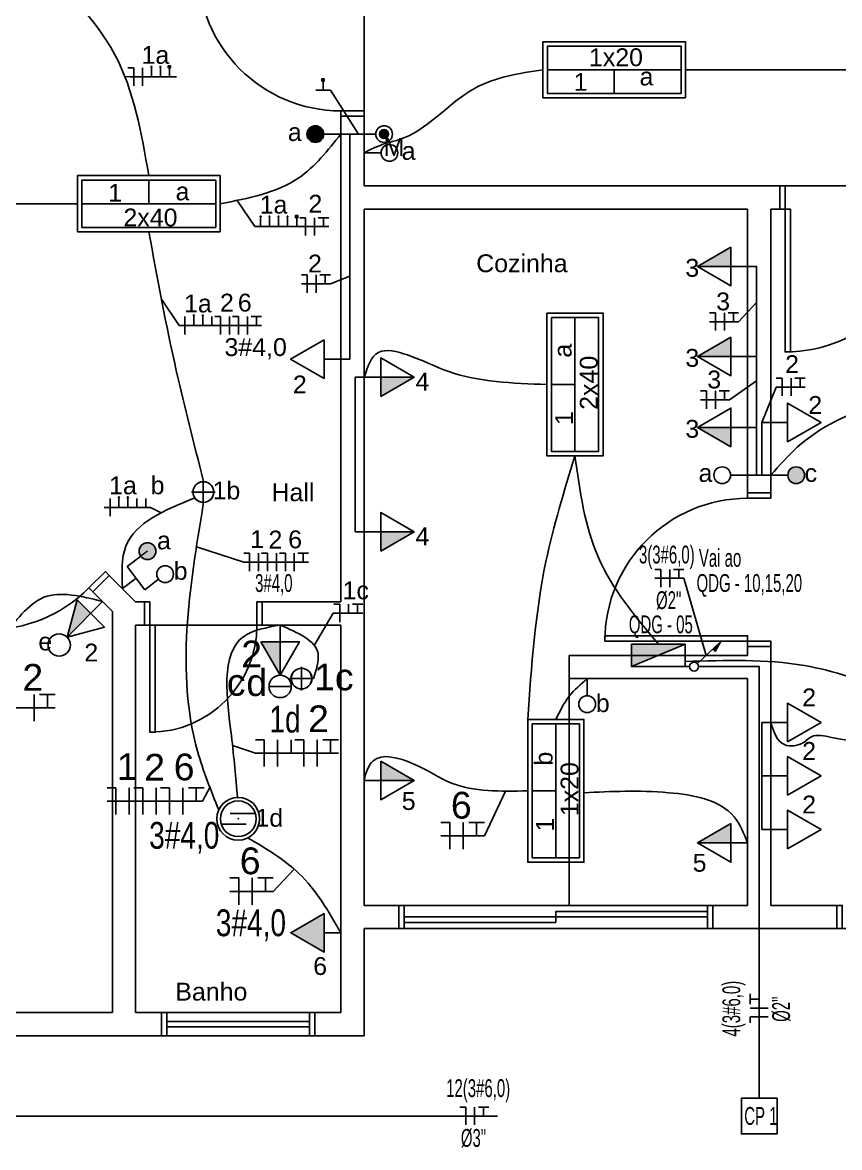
# Model space of a CAD drawing. Extents: x -115 to 23, y 4 to 69.
# Drawn here: x -108.08 to -103.5, y 24.37 to 30.67 of the extents above; entities that cross this region are included whole.
import ezdxf
from ezdxf.enums import TextEntityAlignment as Align

# ---------------------------------------------------------------- set-up
doc = ezdxf.new("R2010")
doc.units = 0
doc.header["$MEASUREMENT"] = 0
doc.linetypes.add('HIDDEN2', pattern=[4.7625, 3.175, -1.5875])
doc.layers.get('0').update_dxf_attribs({"linetype": 'CONTINUOUS'})
for name, color, linetype in [('BASE', 8, 'CONTINUOUS'), ('Chamada', 3, 'CONTINUOUS'), ('E_LUMINO', 160, 'CONTINUOUS'), ('Elétrico', 5, 'CONTINUOUS'), ('Texto - Elétrica', 3, 'CONTINUOUS'), ('texto - elétrico', 3, 'CONTINUOUS')]:
    doc.layers.add(name, color=color, linetype=linetype)
doc.styles.add('ARIAL', font='arial.ttf')

# ---------------------------------------------------------------- blocks, each defined once
blk = doc.blocks.new('A$C3E3F6338')
for p, q in [((-0.0172, -0.0409), (-0.158, -0.0409)), ((-0.0672, -0.1009), (-0.208, -0.1009))]:
    blk.add_line(p, q)
for radius in [0.12, 0.1]:
    blk.add_circle((-0.1126, -0.0709), radius)
at = {"linetype": 'Continuous'}
blk.add_point((-0.1126, -0.0709), dxfattribs=at)

msp = doc.modelspace()

# ---------------------------------------------------------------- hatches: boundary and pattern name
at = {"layer": 'Elétrico'}
for points in [[(-107.2528, 30.4326), (-107.2653, 30.4326), (-107.2653, 30.4201), (-107.2528, 30.4201)], [(-106.3912, 30.3462), (-106.3912, 30.3587), (-106.4037, 30.3587), (-106.4037, 30.3462)], [(-106.0306, 30.0498, 1), (-106.0806, 30.0498, 1)], [(-106.5392, 29.5815), (-106.5392, 29.594), (-106.5517, 29.594), (-106.5517, 29.5815)], [(-104.2995, 29.3088), (-104.112, 29.3088), (-104.112, 29.4171)], [(-104.2995, 28.8044), (-104.112, 28.8044), (-104.112, 28.9126)], [(-105.887, 28.6878), (-106.0745, 28.6878), (-106.0745, 28.5795)], [(-104.112, 28.2989), (-104.112, 28.4071), (-104.2995, 28.4071)], [(-103.7928, 28.1391, 1), (-103.6991, 28.1391, 1)], [(-105.887, 27.8212), (-106.0745, 27.8212), (-106.0745, 27.713)], [(-107.8323, 27.2322), (-107.6997, 27.3648), (-107.7763, 27.4413)], [(-106.6382, 27.0185), (-106.6382, 27.206), (-106.7465, 27.206)], [(-104.3683, 27.1923), (-104.6683, 27.1923), (-104.6683, 27.0673)], [(-104.3683, 27.1923), (-104.6683, 27.1923), (-104.6683, 27.0673)], [(-104.2009, 27.1517), (-104.1705, 27.205), (-104.2133, 27.1651)], [(-105.887, 26.4298), (-106.0745, 26.538), (-106.0745, 26.4298)], [(-104.2995, 26.0798), (-104.112, 26.0798), (-104.112, 26.188)]]:
    msp.add_hatch(color=256, dxfattribs=at).paths.add_polyline_path(points)
at = {"layer": 'Elétrico', "linetype": 'Continuous', "lineweight": -2}
for points in [[(-106.4409, 30.0966), (-106.4409, 30.0498), (-106.4878, 30.0498), (-106.4874, 30.057), (-106.4833, 30.0697), (-106.4788, 30.0776), (-106.4735, 30.0836), (-106.4657, 30.0896), (-106.4559, 30.0942), (-106.4462, 30.0964), (-106.4409, 30.0963)], [(-106.4409, 30.0966), (-106.4409, 30.0498), (-106.394, 30.0498), (-106.3944, 30.057), (-106.3985, 30.0697), (-106.403, 30.0776), (-106.4083, 30.0836), (-106.4162, 30.0896), (-106.4259, 30.0942), (-106.4357, 30.0964), (-106.4409, 30.0963)], [(-106.4409, 30.0029), (-106.4409, 30.0498), (-106.4878, 30.0498), (-106.4874, 30.0425), (-106.4833, 30.0298), (-106.4788, 30.0219), (-106.4735, 30.0159), (-106.4657, 30.0099), (-106.4559, 30.0053), (-106.4462, 30.0032), (-106.4409, 30.0033)], [(-106.4409, 30.0029), (-106.4409, 30.0498), (-106.394, 30.0498), (-106.3944, 30.0425), (-106.3985, 30.0298), (-106.403, 30.0219), (-106.4083, 30.0159), (-106.4162, 30.0099), (-106.4259, 30.0053), (-106.4357, 30.0032), (-106.4409, 30.0033)], [(-107.3444, 27.7424), (-107.347, 27.7455), (-107.3499, 27.7484), (-107.353, 27.7511), (-107.3564, 27.7534), (-107.3599, 27.7555), (-107.3636, 27.7572), (-107.3674, 27.7586), (-107.3714, 27.7597), (-107.3754, 27.7604), (-107.3795, 27.7607), (-107.3836, 27.7607), (-107.3876, 27.7604), (-107.3917, 27.7597), (-107.3956, 27.7586), (-107.3995, 27.7572), (-107.4032, 27.7555), (-107.4067, 27.7535), (-107.4101, 27.7511), (-107.4132, 27.7485), (-107.4161, 27.7456), (-107.4187, 27.7425), (-107.4211, 27.7392), (-107.4231, 27.7356), (-107.4249, 27.7319), (-107.4263, 27.7281), (-107.4273, 27.7241), (-107.428, 27.7201), (-107.4284, 27.716), (-107.4284, 27.712), (-107.4281, 27.7079), (-107.4274, 27.7039), (-107.4263, 27.6999), (-107.4249, 27.6961), (-107.4232, 27.6923), (-107.4212, 27.6888), (-107.4188, 27.6855), (-107.3816, 27.7139)], [(-107.4188, 27.6854), (-107.4162, 27.6823), (-107.4133, 27.6794), (-107.4102, 27.6768), (-107.4068, 27.6744), (-107.4033, 27.6724), (-107.3996, 27.6706), (-107.3958, 27.6692), (-107.3918, 27.6682), (-107.3878, 27.6675), (-107.3837, 27.6671), (-107.3796, 27.6671), (-107.3756, 27.6674), (-107.3715, 27.6681), (-107.3676, 27.6692), (-107.3637, 27.6706), (-107.36, 27.6723), (-107.3565, 27.6743), (-107.3531, 27.6767), (-107.35, 27.6793), (-107.3471, 27.6822), (-107.3445, 27.6853), (-107.3421, 27.6887), (-107.3401, 27.6922), (-107.3383, 27.6959), (-107.3369, 27.6997), (-107.3359, 27.7037), (-107.3352, 27.7077), (-107.3348, 27.7118), (-107.3348, 27.7159), (-107.3351, 27.72), (-107.3358, 27.724), (-107.3369, 27.7279), (-107.3383, 27.7318), (-107.34, 27.7355), (-107.342, 27.739), (-107.3444, 27.7424), (-107.3816, 27.7139)]]:
    msp.add_hatch(color=256, dxfattribs=at).paths.add_polyline_path(points)
at = {"layer": 'Elétrico'}
h = msp.add_hatch(color=256, dxfattribs=at)
h.paths.add_polyline_path([(-106.3915, 25.685), (-106.579, 25.5767), (-106.4404, 25.4967), (-106.3915, 25.4967)])
h.paths.add_polyline_path([(-106.3915, 25.4967), (-106.4404, 25.4967), (-106.3915, 25.4685)])

# ---------------------------------------------------------------- linework, layer by layer
at = {"layer": 'BASE'}
for p, q in [((-106.1683, 31.0098), (-106.1683, 30.1498)), ((-106.2982, 27.4297), (-106.2982, 30.1498)), ((-106.2982, 30.1498), (-106.1683, 30.1498)), ((-106.1683, 29.7598), (-106.1683, 30.1498)), ((-106.1683, 29.7598), (-103.8383, 29.7598)), ((-103.8383, 29.6297), (-103.8383, 29.7598)), ((-102.9783, 29.7598), (-103.8383, 29.7598)), ((-106.1683, 29.6297), (-104.0183, 29.6297)), ((-106.1683, 25.7297), (-106.1683, 29.6297)), ((-104.0183, 29.6297), (-104.0183, 28.0397)), ((-103.8883, 29.6297), (-103.8383, 29.6297)), ((-103.8883, 28.0397), (-103.8883, 29.6297)), ((-104.0183, 28.0397), (-103.8883, 28.0397)), ((-107.6886, 27.4863), (-107.5967, 27.5782)), ((-107.4482, 27.4297), (-107.5967, 27.5782)), ((-107.5782, 27.3759), (-107.6886, 27.4863)), ((-107.4482, 27.4297), (-107.3982, 27.4297)), ((-107.3982, 27.2997), (-107.3982, 27.4297)), ((-106.7382, 27.4297), (-106.2982, 27.4297)), ((-106.7382, 27.2997), (-106.7382, 27.4297)), ((-107.5782, 25.1297), (-107.5782, 27.3759)), ((-107.4482, 25.1297), (-107.4482, 27.2997)), ((-107.4482, 27.2997), (-107.3982, 27.2997)), ((-106.7382, 27.2997), (-107.3982, 27.2997)), ((-106.7382, 27.2997), (-106.2982, 27.2997)), ((-106.2982, 25.1297), (-106.2982, 27.2997)), ((-104.0183, 27.1797), (-104.0183, 27.1297)), ((-104.0183, 27.1797), (-103.8883, 27.1797)), ((-103.8883, 25.7297), (-103.8883, 27.1797)), ((-104.0183, 27.1297), (-105.0183, 27.1297)), ((-105.0183, 26.9997), (-105.0183, 27.1297)), ((-104.0183, 26.9997), (-105.0183, 26.9997)), ((-105.0183, 26.9997), (-105.0183, 25.7297)), ((-104.0183, 25.7297), (-104.0183, 26.9997)), ((-106.1683, 25.7297), (-105.9733, 25.7297)), ((-105.9733, 25.7297), (-105.9733, 25.5997)), ((-104.2133, 25.7297), (-104.0183, 25.7297)), ((-104.2133, 25.7297), (-104.2133, 25.5997)), ((-103.8883, 25.7297), (-103.5183, 25.7297)), ((-103.5183, 25.7297), (-103.5183, 25.5997)), ((-106.1683, 24.9997), (-106.1683, 25.5997)), ((-106.1683, 25.5997), (-105.9733, 25.5997)), ((-104.2133, 25.5997), (-103.5183, 25.5997)), ((-103.5183, 25.5997), (-101.6583, 25.5997)), ((-108.3107, 25.1297), (-107.5782, 25.1297)), ((-107.3033, 25.1297), (-107.4482, 25.1297)), ((-107.3033, 25.1297), (-107.3033, 24.9997)), ((-106.2982, 25.1297), (-106.4433, 25.1297)), ((-106.4433, 25.1297), (-106.4433, 24.9997)), ((-107.3033, 24.9997), (-108.3107, 24.9997)), ((-106.1683, 24.9997), (-106.4433, 24.9997))]:
    msp.add_line(p, q, dxfattribs=at)
at = {"layer": 'BASE', "linetype": 'Continuous'}
for p, q in [((-104.2433, 25.7297), (-105.9433, 25.7297)), ((-104.2433, 25.5997), (-105.9433, 25.5997)), ((-106.4732, 25.1297), (-107.2732, 25.1297)), ((-106.4732, 24.9997), (-107.2732, 24.9997))]:
    msp.add_line(p, q, dxfattribs=at)
for points in [[(-106.2982, 30.1498), (-106.2982, 30.1797), (-106.1683, 30.1797), (-106.1683, 30.1498)], [(-103.8383, 29.7598), (-103.8083, 29.7598), (-103.8083, 29.6297), (-103.8383, 29.6297)], [(-104.0183, 28.0397), (-104.0183, 28.0098), (-103.8883, 28.0098), (-103.8883, 28.0397)], [(-107.6886, 27.4863), (-107.7098, 27.5075), (-107.6179, 27.5994), (-107.5967, 27.5782)], [(-107.3982, 27.4297), (-107.3683, 27.4297), (-107.3683, 27.2997), (-107.3982, 27.2997)], [(-106.7382, 27.2997), (-106.7683, 27.2997), (-106.7683, 27.4297), (-106.7382, 27.4297)], [(-103.8883, 27.1797), (-103.8883, 27.2098), (-104.0183, 27.2098), (-104.0183, 27.1797)], [(-105.9733, 25.7297), (-105.9433, 25.7297), (-105.9433, 25.5997), (-105.9733, 25.5997)], [(-104.2133, 25.5997), (-104.2433, 25.5997), (-104.2433, 25.7297), (-104.2133, 25.7297)], [(-103.5183, 25.5997), (-103.4883, 25.5997), (-103.4883, 25.7297), (-103.5183, 25.7297)], [(-107.3033, 25.1297), (-107.2732, 25.1297), (-107.2732, 24.9997), (-107.3033, 24.9997)], [(-106.4433, 24.9997), (-106.4732, 24.9997), (-106.4732, 25.1297), (-106.4433, 25.1297)]]:
    msp.add_lwpolyline(points, dxfattribs=at)
for points in [[(-103.8083, 29.6297), (-103.7783, 29.6297), (-103.7783, 28.8297), (-103.8083, 28.8297), (-103.8083, 29.6297)], [(-107.3683, 27.2997), (-107.3382, 27.2997), (-107.3382, 26.6997), (-107.3683, 26.6997), (-107.3683, 27.2997)], [(-104.0183, 27.2098), (-104.0183, 27.2397), (-104.8183, 27.2397), (-104.8183, 27.2098), (-104.0183, 27.2098)], [(-105.0933, 25.6347), (-105.9433, 25.6347), (-105.9433, 25.6647), (-105.0933, 25.6647), (-105.0933, 25.6347)], [(-104.2433, 25.6647), (-105.0933, 25.6647), (-105.0933, 25.6948), (-104.2433, 25.6948), (-104.2433, 25.6647)], [(-106.4732, 25.0797), (-107.2732, 25.0797), (-107.2732, 25.0497), (-106.4732, 25.0497), (-106.4732, 25.0797)]]:
    msp.add_lwpolyline(points, close=True, dxfattribs=at)
for centre, radius, start, end in [((-106.2982, 30.9797), 0.8, 180, 270), ((-103.8083, 29.6297), 0.8, 270, 0), ((-104.0183, 27.2098), 0.8, 90, 180), ((-108.2755, 28.0732), 0.8, 225, 315), ((-107.3683, 27.2997), 0.6, 270, 360)]:
    msp.add_arc(centre, radius, start, end, dxfattribs=at)
at = {"layer": 'Chamada'}
for p, q in [((-107.4786, 30.3701), (-107.5087, 30.3723)), ((-106.3568, 30.2962), (-106.1982, 30.0501)), ((-106.7809, 29.5315), (-106.8792, 29.6783)), ((-106.3568, 29.2107), (-106.2482, 29.2538)), ((-107.205, 28.9778), (-107.3034, 29.1246)), ((-104.0692, 28.9987), (-103.9683, 29.1062)), ((-104.1192, 28.5612), (-103.9683, 28.6686)), ((-103.8574, 28.6331), (-103.9383, 28.4347)), ((-107.3652, 27.9591), (-107.3058, 27.9281)), ((-106.8425, 27.6517), (-107.1076, 27.737)), ((-104.3751, 27.5617), (-104.2512, 27.1297)), ((-106.3409, 27.3661), (-106.4474, 27.186)), ((-106.7773, 26.5828), (-106.9052, 26.6255)), ((-107.0728, 26.313), (-107.0324, 26.3902)), ((-105.4936, 26.1198), (-105.3756, 26.3696)), ((-106.6766, 25.8082), (-106.5594, 25.933))]:
    msp.add_line(p, q, dxfattribs=at)
at = {"layer": 'Chamada', "linetype": 'Continuous'}
for p, q in [((-107.4786, 30.3701), (-107.2187, 30.3701)), ((-106.4381, 30.2962), (-106.3568, 30.2962)), ((-106.7809, 29.5315), (-106.3663, 29.5315)), ((-106.5193, 29.2107), (-106.3568, 29.2107)), ((-104.2317, 28.9987), (-104.0692, 28.9987)), ((-107.205, 28.9778), (-106.7425, 28.9778)), ((-103.8574, 28.6331), (-103.6949, 28.6331)), ((-104.2817, 28.5612), (-104.1192, 28.5612)), ((-107.6251, 27.9591), (-107.3652, 27.9591)), ((-106.8425, 27.6517), (-106.48, 27.6517)), ((-104.3751, 27.5617), (-104.5376, 27.5617)), ((-106.3409, 27.3661), (-106.1752, 27.3661)), ((-108.2924, 26.8358), (-107.8986, 26.8358)), ((-106.7773, 26.5828), (-106.3117, 26.5828)), ((-107.6085, 26.313), (-107.0728, 26.313)), ((-105.7373, 26.1198), (-105.4936, 26.1198)), ((-106.9204, 25.8082), (-106.6766, 25.8082))]:
    msp.add_line(p, q, dxfattribs=at)
at = {"layer": 'E_LUMINO'}
for p, q in [((-107.0689, 27.9779), (-107.0689, 28.1116)), ((-107.0689, 27.9779), (-107.0689, 28.1116)), ((-107.0021, 28.0448), (-107.1357, 28.0448)), ((-106.5189, 26.9329), (-106.5189, 27.0666)), ((-106.5189, 26.9329), (-106.5189, 27.0666)), ((-106.4521, 26.9997), (-106.5857, 26.9997))]:
    msp.add_line(p, q, dxfattribs=at)
for points in [[(-104.3658, 30.2523), (-105.1658, 30.2523), (-105.1658, 30.5673), (-104.3658, 30.5673)], [(-104.3908, 30.2773), (-105.1408, 30.2773), (-105.1408, 30.5423), (-104.3908, 30.5423)], [(-106.9745, 29.8173), (-107.7745, 29.8173), (-107.7745, 29.5023), (-106.9745, 29.5023)], [(-106.9995, 29.7923), (-107.7495, 29.7923), (-107.7495, 29.5273), (-106.9995, 29.5273)], [(-105.1433, 29.0473), (-105.1433, 28.2473), (-104.8283, 28.2473), (-104.8283, 29.0473)], [(-105.1183, 29.0223), (-105.1183, 28.2723), (-104.8533, 28.2723), (-104.8533, 29.0223)], [(-105.2508, 26.771), (-105.2508, 25.971), (-104.9358, 25.971), (-104.9358, 26.771)], [(-105.2258, 26.746), (-105.2258, 25.996), (-104.9608, 25.996), (-104.9608, 26.746)]]:
    msp.add_lwpolyline(points, close=True, dxfattribs=at)
for points in [[(-104.3908, 30.4098), (-104.7658, 30.4098), (-104.7658, 30.2773), (-104.7658, 30.4098), (-105.1408, 30.4098)], [(-106.9995, 29.6598), (-107.3745, 29.6598), (-107.3745, 29.7923), (-107.3745, 29.6598), (-107.7495, 29.6598)], [(-104.9858, 29.0223), (-104.9858, 28.6473), (-105.1183, 28.6473), (-104.9858, 28.6473), (-104.9858, 28.2723)], [(-105.0933, 26.746), (-105.0933, 26.371), (-105.2258, 26.371), (-105.0933, 26.371), (-105.0933, 25.996)]]:
    msp.add_lwpolyline(points, dxfattribs=at)
for centre in [(-107.0689, 28.0448), (-107.0682, 28.0448), (-106.5189, 26.9997), (-106.5182, 26.9997)]:
    msp.add_circle(centre, 0.058, dxfattribs=at)
at = {"layer": 'Elétrico', "linetype": 'Continuous'}
for p, q in [((-107.459, 30.4201), (-107.4923, 30.4201)), ((-107.459, 30.3201), (-107.459, 30.4201)), ((-107.409, 30.3201), (-107.409, 30.4201)), ((-107.359, 30.3701), (-107.359, 30.4201)), ((-107.309, 30.3701), (-107.309, 30.4201)), ((-107.259, 30.37), (-107.259, 30.4201)), ((-106.3974, 30.2962), (-106.3974, 30.3462)), ((-106.7475, 29.5315), (-106.7475, 29.5816)), ((-106.6975, 29.5315), (-106.6975, 29.5815)), ((-106.6475, 29.5315), (-106.6475, 29.5816)), ((-106.5975, 29.5315), (-106.5975, 29.5815)), ((-106.5454, 29.5315), (-106.5454, 29.5815)), ((-106.4954, 29.5815), (-106.5288, 29.5815)), ((-106.4954, 29.4815), (-106.4954, 29.5815)), ((-106.4454, 29.4815), (-106.4454, 29.5815)), ((-106.3663, 29.5815), (-106.4246, 29.5815)), ((-106.3954, 29.5315), (-106.3954, 29.5815)), ((-104.2995, 29.3088), (-104.0183, 29.3088)), ((-106.486, 29.2607), (-106.5193, 29.2607)), ((-106.486, 29.1607), (-106.486, 29.2607)), ((-106.436, 29.1607), (-106.436, 29.2607)), ((-106.3568, 29.2607), (-106.4151, 29.2607)), ((-106.386, 29.2107), (-106.386, 29.2607)), ((-104.1983, 29.0487), (-104.2317, 29.0487)), ((-104.1983, 28.9487), (-104.1983, 29.0487)), ((-104.1483, 28.9487), (-104.1483, 29.0487)), ((-104.0692, 29.0487), (-104.1275, 29.0487)), ((-104.0983, 28.9987), (-104.0983, 29.0487)), ((-107.1717, 28.9278), (-107.1717, 29.0278)), ((-107.1217, 28.9778), (-107.1217, 29.0278)), ((-107.0717, 28.9778), (-107.0717, 29.0278)), ((-107.0217, 28.9778), (-107.0217, 29.0278)), ((-106.9717, 29.0278), (-107.005, 29.0278)), ((-106.9717, 28.9278), (-106.9717, 29.0278)), ((-106.9217, 28.9278), (-106.9217, 29.0278)), ((-106.8717, 29.0278), (-106.905, 29.0278)), ((-106.8717, 28.9278), (-106.8717, 29.0278)), ((-106.8217, 28.9278), (-106.8217, 29.0278)), ((-106.7425, 29.0278), (-106.8009, 29.0278)), ((-106.7717, 28.9778), (-106.7717, 29.0278)), ((-104.2995, 28.8044), (-104.0183, 28.8044)), ((-106.392, 28.7898), (-106.2982, 28.7898)), ((-105.887, 28.6878), (-106.1683, 28.6878)), ((-103.8241, 28.6831), (-103.8574, 28.6831)), ((-103.8241, 28.5831), (-103.8241, 28.6831)), ((-103.7741, 28.5831), (-103.7741, 28.6831)), ((-103.6949, 28.6831), (-103.7532, 28.6831)), ((-103.7241, 28.6331), (-103.7241, 28.6831)), ((-104.2483, 28.6112), (-104.2817, 28.6112)), ((-104.2483, 28.5112), (-104.2483, 28.6112)), ((-104.1983, 28.5112), (-104.1983, 28.6112)), ((-104.1192, 28.6112), (-104.1775, 28.6112)), ((-104.1483, 28.5612), (-104.1483, 28.6112)), ((-103.7945, 28.4347), (-103.8883, 28.4347)), ((-104.2995, 28.4071), (-104.0183, 28.4071)), ((-107.5918, 27.9091), (-107.5918, 28.0091)), ((-107.5418, 27.9591), (-107.5418, 28.0091)), ((-107.4918, 27.9591), (-107.4918, 28.0091)), ((-107.4418, 27.9591), (-107.4418, 28.0091)), ((-107.3918, 27.9591), (-107.3918, 28.0091)), ((-105.887, 27.8212), (-106.1683, 27.8212)), ((-106.8091, 27.7017), (-106.8425, 27.7017)), ((-106.8091, 27.6017), (-106.8091, 27.7017)), ((-106.7591, 27.6017), (-106.7591, 27.7017)), ((-106.7091, 27.7017), (-106.7425, 27.7017)), ((-106.7091, 27.6017), (-106.7091, 27.7017)), ((-106.6591, 27.6017), (-106.6591, 27.7017)), ((-106.6091, 27.7017), (-106.6425, 27.7017)), ((-106.6091, 27.6017), (-106.6091, 27.7017)), ((-106.5591, 27.6017), (-106.5591, 27.7017)), ((-106.48, 27.7017), (-106.5383, 27.7017)), ((-106.5091, 27.6517), (-106.5091, 27.7017)), ((-104.5042, 27.6117), (-104.5376, 27.6117)), ((-104.5042, 27.5117), (-104.5042, 27.6117)), ((-104.4542, 27.5117), (-104.4542, 27.6117)), ((-104.3751, 27.6117), (-104.4334, 27.6117)), ((-104.4042, 27.5617), (-104.4042, 27.6117)), ((-107.8323, 27.2322), (-107.6334, 27.4311)), ((-106.3043, 27.4161), (-106.3377, 27.4161)), ((-106.3043, 27.3161), (-106.3043, 27.4161)), ((-106.2543, 27.3661), (-106.2543, 27.4161)), ((-106.1752, 27.4161), (-106.2335, 27.4161)), ((-106.2043, 27.3661), (-106.2043, 27.4161)), ((-106.6382, 27.0185), (-106.6382, 27.2997)), ((-108.0174, 26.7608), (-108.0174, 26.9108)), ((-107.8986, 26.9108), (-107.9861, 26.9108)), ((-107.9424, 26.8358), (-107.9424, 26.9108)), ((-103.7945, 26.7548), (-103.8883, 26.7548)), ((-106.7273, 26.6578), (-106.7773, 26.6578)), ((-106.7273, 26.5078), (-106.7273, 26.6578)), ((-106.6523, 26.5078), (-106.6523, 26.6578)), ((-106.5773, 26.5828), (-106.5773, 26.6578)), ((-106.5054, 26.6578), (-106.5554, 26.6578)), ((-106.5054, 26.5078), (-106.5054, 26.6578)), ((-106.4304, 26.5078), (-106.4304, 26.6578)), ((-106.3117, 26.6578), (-106.3992, 26.6578)), ((-106.3554, 26.5828), (-106.3554, 26.6578)), ((-105.887, 26.4298), (-106.1683, 26.4298)), ((-103.7945, 26.4548), (-103.8883, 26.4548)), ((-107.5585, 26.388), (-107.6085, 26.388)), ((-107.5585, 26.238), (-107.5585, 26.388)), ((-107.4835, 26.238), (-107.4835, 26.388)), ((-107.4085, 26.388), (-107.4585, 26.388)), ((-107.4085, 26.238), (-107.4085, 26.388)), ((-107.3335, 26.238), (-107.3335, 26.388)), ((-107.2585, 26.388), (-107.3085, 26.388)), ((-107.2585, 26.238), (-107.2585, 26.388)), ((-107.1835, 26.238), (-107.1835, 26.388)), ((-107.0648, 26.388), (-107.1523, 26.388)), ((-107.1085, 26.313), (-107.1085, 26.388)), ((-105.6873, 26.1948), (-105.7373, 26.1948)), ((-105.6873, 26.0448), (-105.6873, 26.1948)), ((-105.6123, 26.0448), (-105.6123, 26.1948)), ((-105.4936, 26.1948), (-105.5811, 26.1948)), ((-105.5373, 26.1198), (-105.5373, 26.1948)), ((-103.7945, 26.1548), (-103.8883, 26.1548)), ((-104.2995, 26.0798), (-104.0183, 26.0798)), ((-106.8704, 25.8832), (-106.9204, 25.8832)), ((-106.8704, 25.7332), (-106.8704, 25.8832)), ((-106.7954, 25.7332), (-106.7954, 25.8832)), ((-106.6766, 25.8832), (-106.7641, 25.8832)), ((-106.7204, 25.8082), (-106.7204, 25.8832)), ((-106.3915, 25.5767), (-106.2978, 25.5767)), ((-104.0033, 25.2339), (-104.0033, 25.1756)), ((-103.9533, 25.2048), (-104.0033, 25.2048)), ((-103.9033, 25.1548), (-104.0033, 25.1548)), ((-103.9033, 25.1048), (-104.0033, 25.1048)), ((-104.0033, 25.1048), (-104.0033, 25.0714)), ((-105.5981, 24.5998), (-105.6314, 24.5998)), ((-105.5981, 24.4998), (-105.5981, 24.5998)), ((-105.5481, 24.4998), (-105.5481, 24.5998)), ((-105.4689, 24.5998), (-105.5273, 24.5998)), ((-105.4981, 24.5498), (-105.4981, 24.5998))]:
    msp.add_line(p, q, dxfattribs=at)
at = {"layer": 'Elétrico'}
for p, q in [((-104.3658, 30.4098), (-102.1982, 30.4098)), ((-106.1982, 30.0501), (-106.2482, 30.0501)), ((-106.2183, 27.8212), (-106.2183, 28.6878)), ((-106.2183, 28.6878), (-106.1683, 28.6878)), ((-103.8883, 28.4347), (-103.9383, 28.4347)), ((-103.9383, 28.4347), (-103.9383, 28.1397)), ((-104.0183, 28.1397), (-103.8883, 28.1397)), ((-106.1683, 27.8212), (-106.2183, 27.8212)), ((-104.6683, 27.0673), (-104.3683, 27.1923)), ((-104.6683, 27.0673), (-104.3683, 27.1923)), ((-104.3, 27.0843), (-104.1705, 27.205)), ((-104.2009, 27.1517), (-104.2133, 27.1651)), ((-104.1705, 27.205), (-104.2009, 27.1517)), ((-104.9174, 26.904), (-104.9174, 26.9997)), ((-106.7007, 26.956), (-106.5757, 26.956)), ((-103.9383, 26.4548), (-103.9383, 26.7548)), ((-103.9383, 26.7548), (-103.8883, 26.7548)), ((-103.9383, 26.1548), (-103.9383, 26.4548)), ((-103.9383, 26.4548), (-103.8883, 26.4548)), ((-103.8883, 26.1548), (-103.9383, 26.1548))]:
    msp.add_line(p, q, dxfattribs=at)
at = {"layer": 'Elétrico', "linetype": 'Continuous', "lineweight": -2}
for p, q in [((-106.4409, 30.0966), (-106.4409, 30.0029)), ((-106.394, 30.0498), (-106.2982, 30.0501)), ((-106.1025, 30.0498), (-106.1982, 30.0501)), ((-106.0725, 29.9444), (-106.1683, 29.9448)), ((-104.1141, 28.1394), (-104.0183, 28.1397)), ((-103.7925, 28.1394), (-103.8883, 28.1397)), ((-107.419, 27.6853), (-107.4952, 27.627)), ((-107.4952, 27.627), (-107.3966, 27.498)), ((-107.4459, 27.5625), (-107.5225, 27.504)), ((-107.3203, 27.5563), (-107.3966, 27.498))]:
    msp.add_line(p, q, dxfattribs=at)
at = {"layer": 'Elétrico', "linetype": 'Continuous', "lineweight": 0}
for q in [(-107.4188, 27.6855), (-107.4188, 27.6854)]:
    msp.add_line((-107.3816, 27.7139), q, dxfattribs=at)
at = {"layer": 'Elétrico', "linetype": 'HIDDEN2'}
for p, q in [((-103.9533, 25.7297), (-103.9533, 24.6498)), ((-113.3583, 24.5498), (-104.0533, 24.5498)), ((-94.5607, 24.5498), (-103.8533, 24.5498))]:
    msp.add_line(p, q, dxfattribs=at)
at = {"layer": 'Elétrico'}
for points in [[(-107.2653, 30.4201), (-107.2528, 30.4201), (-107.2528, 30.4326), (-107.2653, 30.4326)], [(-106.4037, 30.3462), (-106.3912, 30.3462), (-106.3912, 30.3587), (-106.4037, 30.3587)], [(-106.5517, 29.5815), (-106.5392, 29.5815), (-106.5392, 29.594), (-106.5517, 29.594)], [(-104.3683, 27.1923), (-104.6683, 27.1923), (-104.6683, 27.0673), (-104.3683, 27.0673)], [(-104.3683, 27.1923), (-104.6683, 27.1923), (-104.6683, 27.0673), (-104.3683, 27.0673)], [(-103.8533, 24.6498), (-104.0533, 24.6498), (-104.0533, 24.4498), (-103.8533, 24.4498)]]:
    msp.add_lwpolyline(points, close=True, dxfattribs=at)
for points in [[(-106.2982, 28.7898), (-106.2482, 28.7898), (-106.2482, 30.0501), (-106.2982, 30.0501)], [(-104.0183, 29.3088), (-103.9683, 29.3088), (-103.9683, 28.1397)], [(-104.0183, 28.8044), (-103.9683, 28.8044)], [(-104.0183, 28.4071), (-103.9683, 28.4071)], [(-104.3683, 27.0673), (-104.3433, 27.0673)], [(-104.2933, 27.0673), (-103.9533, 27.0673), (-103.9533, 25.7297)]]:
    msp.add_lwpolyline(points, dxfattribs=at)
at = {"layer": 'Elétrico', "linetype": 'Continuous'}
for points in [[(-104.112, 29.4171), (-104.2995, 29.3088), (-104.112, 29.2005), (-104.112, 29.4171, 1.732025)], [(-106.392, 28.898), (-106.5795, 28.7898), (-106.392, 28.6815), (-106.392, 28.898, 1.732025)], [(-104.112, 28.9126), (-104.2995, 28.8044), (-104.112, 28.6961), (-104.112, 28.9126, 1.732025)], [(-106.0745, 28.5795), (-105.887, 28.6878), (-106.0745, 28.796), (-106.0745, 28.5795, 1.732025)], [(-104.112, 28.2989), (-104.2995, 28.4071), (-104.112, 28.5154), (-104.112, 28.2989, -1.732025)], [(-103.7945, 28.3265), (-103.607, 28.4347), (-103.7945, 28.543), (-103.7945, 28.3265, 1.732025)], [(-106.0745, 27.713), (-105.887, 27.8212), (-106.0745, 27.9295), (-106.0745, 27.713, 1.732025)], [(-107.7763, 27.4413), (-107.8323, 27.2322), (-107.6232, 27.2882), (-107.7763, 27.4413, 1.732025)], [(-106.7465, 27.206), (-106.6382, 27.0185), (-106.53, 27.206), (-106.7465, 27.206, 1.732025)], [(-103.7945, 26.6465), (-103.607, 26.7547), (-103.7945, 26.863), (-103.7945, 26.6465, 1.732025)], [(-106.0745, 26.538), (-105.887, 26.4298), (-106.0745, 26.3215), (-106.0745, 26.538, -1.732025)], [(-103.7945, 26.3465), (-103.607, 26.4547), (-103.7945, 26.563), (-103.7945, 26.3465, 1.732025)], [(-103.7945, 26.0465), (-103.607, 26.1547), (-103.7945, 26.263), (-103.7945, 26.0465, 1.732025)], [(-104.112, 26.188), (-104.2995, 26.0798), (-104.112, 25.9715), (-104.112, 26.188, 1.732025)], [(-106.3915, 25.685), (-106.579, 25.5767), (-106.3915, 25.4685), (-106.3915, 25.685, 1.732025)]]:
    msp.add_lwpolyline(points, format="xyb", dxfattribs=at)
for centre in [(-107.359, 30.4263), (-107.309, 30.4263), (-106.7475, 29.5878), (-106.6975, 29.5878), (-106.6475, 29.5878), (-106.5975, 29.5878), (-107.1217, 29.034), (-107.0717, 29.034), (-107.5418, 28.0154), (-107.4918, 28.0154)]:
    msp.add_circle(centre, 0.00313, dxfattribs=at)
at = {"layer": 'Elétrico', "linetype": 'Continuous', "lineweight": -2}
for centre, radius in [((-106.4409, 30.0498), 0.0469), ((-106.0556, 30.0498), 0.0469), ((-106.0556, 30.0498), 0.025), ((-106.0256, 29.9444), 0.0469), ((-104.1606, 28.1391), 0.0469), ((-103.746, 28.1391), 0.0469), ((-107.3817, 27.7138), 0.0469), ((-107.2831, 27.5848), 0.0469), ((-107.8765, 27.188), 0.0625), ((-106.6382, 26.956), 0.0625), ((-104.9174, 26.8566), 0.0474)]:
    msp.add_circle(centre, radius, dxfattribs=at)
at = {"layer": 'Elétrico'}
msp.add_circle((-104.3183, 27.0673), 0.025, dxfattribs=at)
at = {"layer": 'Elétrico', "linetype": 'Continuous', "lineweight": 0}
for start, end in [(37.40598, 217.40629), (217.40629, 37.40598)]:
    msp.add_arc((-107.3816, 27.7139), 0.0469, start, end, dxfattribs=at)
at = {"layer": 'Elétrico'}
for points in [[(-108.0633, 31.0598), (-107.5664, 30.4978), (-107.3745, 29.8173)], [(-106.1683, 29.9448), (-106.0468, 29.9976), (-105.9753, 30.0173), (-105.5482, 30.306), (-105.1658, 30.4098)], [(-106.9745, 29.6598), (-106.5344, 29.8044), (-106.2982, 30.0501)], [(-109.127, 29.6598), (-107.7745, 29.6598)], [(-107.0689, 28.1116), (-107.2202, 28.7252), (-107.3745, 29.5023)], [(-106.1683, 28.6878), (-106.0874, 28.8266), (-105.9244, 28.8126), (-105.6932, 28.7195), (-105.1433, 28.6473)], [(-103.8883, 28.1397), (-103.74, 28.2953), (-102.7458, 28.6548)], [(-104.9858, 28.2473), (-105.1487, 27.6552), (-105.2508, 26.771)], [(-104.5183, 27.1923), (-104.8559, 27.6814), (-104.9858, 28.2473)], [(-107.5225, 27.504), (-107.5025, 27.7425), (-107.1165, 28.0116)], [(-106.9825, 26.2644), (-107.1015, 26.594), (-107.0689, 27.9779)], [(-108.973, 26.6527), (-108.1956, 27.2291), (-107.9619, 27.4551), (-107.6334, 27.4311)], [(-106.8773, 26.3347), (-106.9117, 26.6816), (-106.8421, 27.2361), (-106.6382, 27.2997)], [(-106.4521, 26.9997), (-106.426, 27.1398), (-106.6382, 27.2997)], [(-104.3683, 27.0953), (-103.6998, 27.0729), (-102.7458, 26.6873)], [(-104.9174, 26.9997), (-105.0183, 26.9008), (-105.0933, 26.771)], [(-103.8883, 26.7548), (-103.8124, 26.6299), (-103.7018, 26.6445), (-103.6608, 26.6737), (-103.5486, 26.6705), (-102.7458, 26.6873)], [(-106.1683, 26.4298), (-106.1178, 26.54), (-105.8925, 26.5232), (-105.6788, 26.415), (-105.2508, 26.371)], [(-104.0183, 26.0798), (-104.0937, 26.2259), (-104.4609, 26.3607), (-104.9358, 26.3607)], [(-106.2978, 25.5767), (-106.533, 25.9088), (-106.8194, 26.1075)]]:
    msp.add_spline(points, degree=3, dxfattribs=at)

# ---------------------------------------------------------------- block references
at = {"layer": 'E_LUMINO', "linetype": 'Continuous'}
msp.add_blockref('A$C3E3F6338', (-106.7606, 26.2856), dxfattribs=at)

# ---------------------------------------------------------------- texts
at = {"layer": 'Texto - Elétrica', "color": 2, "linetype": 'Continuous', "style": 'ARIAL'}
for s, height, p in [('1a', 0.1, (-107.415, 30.4434)), ('1a', 0.1, (-106.7528, 29.6048)), ('2', 0.1, (-106.4796, 29.6096)), ('2', 0.1, (-106.4821, 29.2747)), ('1a', 0.1, (-107.1769, 29.0511)), ('2', 0.1, (-106.9755, 29.0558)), ('6', 0.1, (-106.8755, 29.0558)), ('3', 0.1, (-104.1944, 29.0627)), ('3#4,0', 0.1, (-106.9502, 28.8066)), ('2', 0.1, (-103.8082, 28.7111)), ('3', 0.1, (-104.2444, 28.6252)), ('1a  b', 0.1, (-107.597, 28.0324)), ('1', 0.1, (-106.806, 27.731)), ('2', 0.1, (-106.7035, 27.7285)), ('6', 0.1, (-106.5933, 27.7297)), ('1c', 0.1, (-106.2885, 27.4442)), ('e', 0.1, (-107.9934, 27.1578)), ('2', 0.15, (-108.0828, 26.9317)), ('2', 0.15, (-106.4816, 26.6999)), ('1', 0.15, (-107.5538, 26.432)), ('2', 0.15, (-107.4, 26.4282)), ('6', 0.15, (-107.2347, 26.4301)), ('6', 0.15, (-105.6814, 26.2157)), ('6', 0.15, (-106.8645, 25.9042))]:
    msp.add_text(s, height=height, dxfattribs=at).set_placement(p)
for s, height, width, p in [('3(3#6,0)', 0.1, 0.6, (-104.6272, 27.6447)), ('Vai ao ', 0.1, 0.6, (-104.2915, 27.6264)), ('3#4,0', 0.1, 0.6, (-106.7786, 27.4853)), ('QDG - 10,15,20', 0.1, 0.6, (-104.3044, 27.4853)), ('%%C2"', 0.1, 0.6, (-104.5316, 27.3892)), ('QDG - 05', 0.1, 0.6, (-104.684, 27.2537)), ('1d', 0.15, 0.75, (-106.6983, 26.698)), ('3#4,0', 0.15, 0.75, (-107.3724, 26.0471)), ('3#4,0', 0.15, 0.75, (-106.9987, 25.5571)), ('12(3#6,0)', 0.1, 0.6, (-105.7079, 24.6561)), ('CP 1', 0.1, 0.6, (-104.0372, 24.5004)), ('%%C3"', 0.1, 0.6, (-105.6254, 24.3773))]:
    msp.add_text(s, height=height, dxfattribs=dict(at, width=width)).set_placement(p)
at = {"layer": 'Texto - Elétrica', "color": 2, "linetype": 'Continuous', "style": 'ARIAL', "width": 0.6}
for s, p in [('4(3#6,0)', (-104.0596, 24.995)), ('%%C2"', (-103.7808, 25.0774))]:
    msp.add_text(s, height=0.1, rotation=90, dxfattribs=at).set_placement(p)
at = {"layer": 'texto - elétrico', "color": 2, "linetype": 'Continuous', "lineweight": -2, "style": 'ARIAL'}
for s, height, p in [('1x20', 0.1, (-104.9077, 30.4001)), ('1', 0.1, (-104.9932, 30.2621)), ('a', 0.1, (-104.624, 30.2925)), ('a', 0.1, (-106.5951, 29.9811)), ('M', 0.1, (-106.0586, 29.8979)), ('a', 0.1, (-105.9571, 29.8758)), ('1', 0.1, (-107.602, 29.6408)), ('a', 0.1, (-107.2243, 29.6488)), ('2x40', 0.1, (-107.5164, 29.5028)), ('3', 0.1, (-104.3673, 29.2207)), ('3', 0.1, (-104.3673, 28.7163)), ('2', 0.1, (-106.5669, 28.5674)), ('4', 0.1, (-105.8797, 28.5835)), ('2', 0.1, (-103.6782, 28.4524)), ('3', 0.1, (-104.3673, 28.319)), ('a', 0.1, (-104.2933, 28.0716)), ('c', 0.1, (-103.699, 28.0716)), ('1b', 0.1, (-107.0168, 27.9735)), ('a', 0.1, (-107.3287, 27.6939)), ('4', 0.1, (-105.8797, 27.717)), ('b', 0.1, (-107.2347, 27.5231)), ('2', 0.1, (-107.7356, 27.0658)), ('2', 0.15, (-106.8561, 27.0177)), ('d', 0.15, (-106.8276, 26.8577)), ('1c', 0.15, (-106.448, 26.8891)), ('c', 0.15, (-106.9369, 26.859)), ('b', 0.1, (-104.8689, 26.7825)), ('2', 0.1, (-103.7124, 26.8146)), ('2', 0.1, (-103.7124, 26.5146)), ('5', 0.1, (-105.9566, 26.2342)), ('2', 0.1, (-103.7124, 26.2146)), ('1d', 0.1, (-106.7767, 26.1401)), ('5', 0.1, (-104.3263, 25.8884)), ('6', 0.1, (-106.453, 25.3099))]:
    msp.add_text(s, height=height, dxfattribs=at).set_placement(p, align=Align.BOTTOM_LEFT)
at = {"layer": 'texto - elétrico', "color": 2, "style": 'ARIAL'}
for s, p in [('Cozinha', (-105.2833, 29.2461)), ('Hall', (-106.5665, 27.9634)), ('Banho', (-107.0239, 25.1665))]:
    msp.add_text(s, height=0.1, dxfattribs=at).set_placement(p, align=Align.BOTTOM_CENTER)
at = {"layer": 'texto - elétrico', "color": 2, "linetype": 'Continuous', "lineweight": -2, "style": 'ARIAL'}
for s, p in [('a', (-104.9748, 28.7975)), ('2x40', (-104.8288, 28.5053)), ('1', (-104.9668, 28.4198)), ('b', (-105.0814, 26.5127)), ('1x20', (-104.9363, 26.2291)), ('1', (-105.0743, 26.1435))]:
    msp.add_text(s, height=0.1, rotation=90, dxfattribs=at).set_placement(p, align=Align.BOTTOM_LEFT)

doc.saveas('drawing.dxf')
